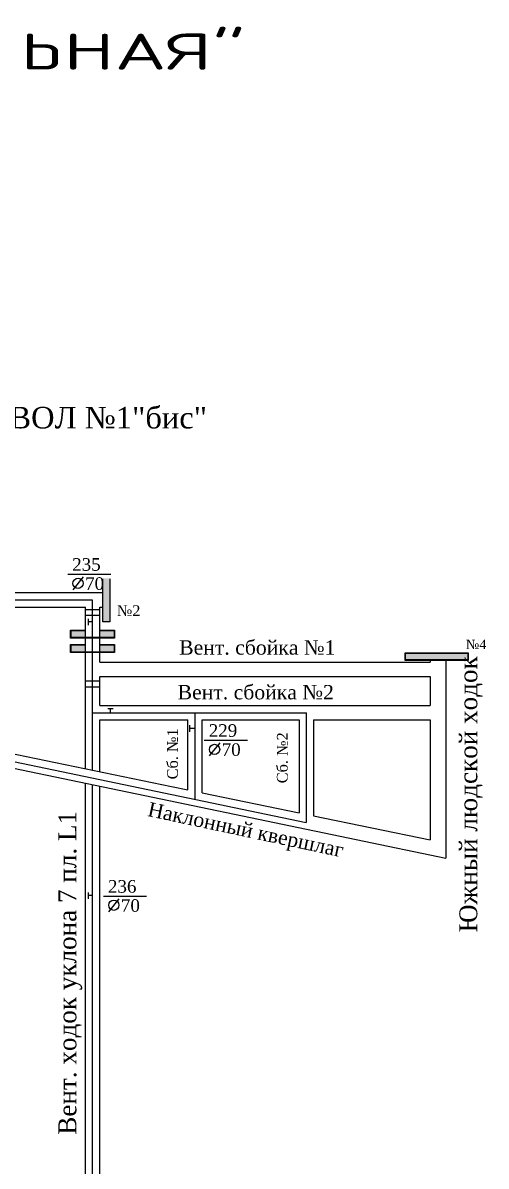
# Model space of a CAD drawing. Header units: millimetres. Extents: x -1215 to 366, y -475 to 396.
# Drawn here: x -220 to -90.9, y 77.4 to 395.7 of the extents above; entities that cross this region are included whole.
import ezdxf

# ---------------------------------------------------------------- set-up
doc = ezdxf.new("R2010")
doc.units = ezdxf.units.MM
for name, color, linetype in [('Двери', 7, 'Continuous'), ('Номера перемычек', 7, 'Continuous'), ('Перемычки', 7, 'Continuous'), ('Пожарные арки', 7, 'Continuous'), ('Пп краны', 1, 'Continuous'), ('Трубопровод', 1, 'Continuous')]:
    doc.layers.add(name, color=color, linetype=linetype)
doc.styles.add('ESKD', font='Eskdwin')
doc.styles.get("Standard").update_dxf_attribs({"font": 'TIMES.TTF', "height": 10})

msp = doc.modelspace()

# ---------------------------------------------------------------- hatches: boundary and pattern name
at = {"layer": 'Двери'}
h = msp.add_hatch(color=256, dxfattribs=at)
h.paths.add_polyline_path([(-202.56, 226.66), (-206.66, 226.66), (-206.66, 224.46), (-202.56, 224.46), (-202.56, 224.56), (-206.56, 224.56), (-206.56, 226.56), (-202.56, 226.56)])
h.paths.add_polyline_path([(-198.56, 224.56), (-202.56, 224.56), (-202.56, 224.46), (-198.56, 224.46)])
h.paths.add_polyline_path([(-194.46, 226.66), (-198.56, 226.66), (-198.56, 226.56), (-194.56, 226.56), (-194.56, 224.56), (-198.56, 224.56), (-198.56, 224.46), (-194.46, 224.46)])
h = msp.add_hatch(color=3, dxfattribs=at)
h.paths.add_polyline_path([(-206.56, 226.56), (-206.56, 224.56), (-202.56, 224.56), (-202.56, 226.56)])
h.paths.add_polyline_path([(-194.56, 224.56), (-194.56, 226.56), (-198.56, 226.56), (-198.56, 224.56)])
h = msp.add_hatch(color=256, dxfattribs=at)
h.paths.add_polyline_path([(-202.56, 222.66), (-206.66, 222.66), (-206.66, 220.46), (-202.56, 220.46), (-202.56, 220.56), (-206.56, 220.56), (-206.56, 222.56), (-202.56, 222.56)])
h.paths.add_polyline_path([(-198.56, 220.56), (-202.56, 220.56), (-202.56, 220.46), (-198.56, 220.46)])
h.paths.add_polyline_path([(-194.46, 222.66), (-198.56, 222.66), (-198.56, 222.56), (-194.56, 222.56), (-194.56, 220.56), (-198.56, 220.56), (-198.56, 220.46), (-194.46, 220.46)])
h = msp.add_hatch(color=3, dxfattribs=at)
h.paths.add_polyline_path([(-206.56, 222.56), (-206.56, 220.56), (-202.56, 220.56), (-202.56, 222.56)])
h.paths.add_polyline_path([(-194.56, 220.56), (-194.56, 222.56), (-198.56, 222.56), (-198.56, 220.56)])
at = {"layer": 'Перемычки'}
h = msp.add_hatch(color=256, dxfattribs=at)
h.paths.add_polyline_path([(-195.62, 228.87), (-195.62, 232.97), (-195.72, 232.97), (-195.72, 228.97), (-197.72, 228.97), (-197.72, 232.97), (-197.82, 232.97), (-197.82, 228.87)])
h.paths.add_polyline_path([(-195.72, 232.97), (-195.62, 232.97), (-195.62, 241.07), (-197.82, 241.07), (-197.82, 232.97), (-197.72, 232.97), (-197.72, 240.97), (-195.72, 240.97)])
h = msp.add_hatch(color=3, dxfattribs=at)
h.paths.add_polyline_path([(-197.72, 228.97), (-195.72, 228.97), (-195.72, 232.97), (-197.72, 232.97)])
h.paths.add_polyline_path([(-195.72, 236.97), (-197.72, 236.97), (-197.72, 232.97), (-195.72, 232.97)])
h.paths.add_polyline_path([(-195.72, 236.97), (-195.72, 240.97), (-197.72, 240.97), (-197.72, 236.97)])
h = msp.add_hatch(color=256, dxfattribs=at)
h.paths.add_polyline_path([(-113.5, 220.37), (-113.5, 218.22), (-95.9, 218.22), (-95.9, 220.37)])
h.paths.add_polyline_path([(-96.02, 220.25), (-96.02, 218.35), (-113.37, 218.35), (-113.37, 220.25)], flags=16)
msp.add_hatch(color=3, dxfattribs=at).paths.add_polyline_path([(-113.37, 220.25), (-113.37, 218.35), (-96.02, 218.35), (-96.02, 220.25)])

# ---------------------------------------------------------------- linework, layer by layer
for p, q in [((-241.26, 237.09), (-197.72, 237.09)), ((-241.26, 233.09), (-202.56, 233.09)), ((-202.56, 188.08), (-202.56, 233.09)), ((-198.56, 217.71), (-198.56, 233.09)), ((-198.56, 233.09), (-197.72, 233.09)), ((-198.56, 217.71), (-138.56, 217.71)), ((-138.56, 217.71), (-106.5, 217.71)), ((-106.57, 218.27), (-101.99, 218.27)), ((-106.5, 218.5), (-106.5, 217.71)), ((-102.13, 218.4), (-102.13, 163.17)), ((-198.56, 213.71), (-106.5, 213.71)), ((-198.56, 205.71), (-198.56, 213.71)), ((-106.5, 213.71), (-106.5, 205.71)), ((-198.56, 205.71), (-198.56, 208.18)), ((-106.5, 208.18), (-106.5, 205.71)), ((-198.56, 205.71), (-106.5, 205.71)), ((-198.56, 201.71), (-174, 201.71)), ((-198.56, 187.25), (-198.56, 201.71)), ((-174, 182.18), (-174, 201.72)), ((-170, 181.36), (-170, 201.71)), ((-170, 201.71), (-158.56, 201.71)), ((-158.56, 201.71), (-143.01, 201.71)), ((-143.01, 201.71), (-143.01, 175.78)), ((-139.01, 201.71), (-139.01, 174.95)), ((-139.01, 201.71), (-106.5, 201.71)), ((-106.5, 201.71), (-106.5, 168.24)), ((-241.26, 196.07), (-178.56, 183.12)), ((-202.56, 194.8), (-202.56, 196.18)), ((-198.56, 193.97), (-198.56, 196.18)), ((-249.26, 193.73), (-102.13, 163.17)), ((-202.56, 20.89), (-202.56, 184.03)), ((-198.56, 20.89), (-198.56, 183.2)), ((-178.56, 183.12), (-174, 182.18)), ((-170, 181.36), (-143.01, 175.78)), ((-139.01, 174.95), (-106.5, 168.24))]:
    msp.add_line(p, q)
at = {"layer": 'Двери'}
for points in [[(-198.56, 226.66), (-194.46, 226.66), (-194.46, 224.46), (-206.66, 224.46), (-206.66, 226.66), (-202.56, 226.66)], [(-198.56, 226.56), (-194.56, 226.56), (-194.56, 224.56), (-206.56, 224.56), (-206.56, 226.56), (-202.56, 226.56)], [(-198.56, 222.66), (-194.46, 222.66), (-194.46, 220.46), (-206.66, 220.46), (-206.66, 222.66), (-202.56, 222.66)], [(-198.56, 222.56), (-194.56, 222.56), (-194.56, 220.56), (-206.56, 220.56), (-206.56, 222.56), (-202.56, 222.56)]]:
    msp.add_lwpolyline(points, dxfattribs=at)
at = {"layer": 'Перемычки'}
msp.add_lwpolyline([(-195.72, 240.97), (-195.72, 228.97), (-197.72, 228.97), (-197.72, 240.97)], dxfattribs=at)
for points in [[(-113.5, 220.37), (-95.9, 220.37), (-95.9, 218.22), (-113.5, 218.22)], [(-113.37, 220.25), (-96.02, 220.25), (-96.02, 218.35), (-113.37, 218.35)]]:
    msp.add_lwpolyline(points, close=True, dxfattribs=at)
at = {"layer": 'Пожарные арки', "color": 1}
for p, q in [((-202.56, 232.39), (-198.56, 232.39)), ((-202.56, 230.84), (-198.56, 230.84)), ((-202.56, 212.5), (-198.56, 212.5)), ((-202.56, 210.87), (-198.56, 210.87))]:
    msp.add_line(p, q, dxfattribs=at)
at = {"layer": 'Пп краны', "color": 7}
for p, q in [((-207.49, 242.24), (-195.47, 242.24)), ((-203.2, 241.46), (-206.07, 237.86)), ((-169.45, 196.01), (-157.42, 196.01)), ((-165.15, 195.23), (-168.03, 191.63)), ((-197.52, 152.61), (-185.5, 152.61)), ((-193.23, 151.83), (-196.1, 148.24))]:
    msp.add_line(p, q, dxfattribs=at)
at = {"layer": 'Пп краны'}
for p, q in [((-196.34, 204.84), (-194.84, 204.84)), ((-195.56, 203.62), (-195.56, 204.84))]:
    msp.add_line(p, q, dxfattribs=at)
at = {"layer": 'Пп краны', "color": 7}
for centre in [(-204.61, 239.68), (-166.57, 193.45), (-194.64, 150.06)]:
    msp.add_circle(centre, 1.42, dxfattribs=at)
at = {"layer": 'Трубопровод'}
for p, q in [((-200.56, 234.98), (-241.26, 234.98)), ((-200.56, 187.67), (-200.56, 234.98)), ((-201.8, 229.84), (-201.8, 228)), ((-200.56, 228.93), (-201.8, 228.93)), ((-172.05, 203.63), (-172.05, 179.54)), ((-141.05, 203.63), (-141.05, 173.1)), ((-173.58, 200.22), (-173.58, 198.38)), ((-172.05, 199.31), (-173.58, 199.31)), ((-200.56, 18.89), (-200.56, 183.61)), ((-201.8, 153.65), (-201.8, 151.81)), ((-200.56, 152.75), (-201.8, 152.75))]:
    msp.add_line(p, q, dxfattribs=at)
at = {"layer": 'Трубопровод', "color": 1}
for p, q in [((-200.56, 203.67), (-140.95, 203.67)), ((-239.69, 193.59), (-141.05, 173.1))]:
    msp.add_line(p, q, dxfattribs=at)

# ---------------------------------------------------------------- texts
for s, height, p in [('СТВОЛ №1"бис"', 6, (-235.31, 282.81)), ('Вент. сбойка №1', 4, (-176.43, 219.83)), ('Вент. сбойка №2', 4, (-176.86, 207.38))]:
    msp.add_text(s, height=height).set_placement(p)
for s, height, rotation, p in [('Южный людской ходок', 5, 90, (-93.39, 142.53)), ('Cб. №1', 3, 90, (-176.78, 185.11)), ('Cб. №2', 3, 90, (-146.21, 184.02)), ('Наклонный квершлаг', 4, 348, (-185.45, 174.93)), ('Вент. ходок уклона 7 пл. L1', 5, 90, (-205.08, 86.17))]:
    msp.add_text(s, height=height, rotation=rotation).set_placement(p)
at = {"layer": 'Номера перемычек'}
for s, height, p in [('№2', 3, (-193.82, 230.58)), ('№4', 2.6, (-96.57, 221.36))]:
    msp.add_text(s, height=height, dxfattribs=at).set_placement(p)
at = {"layer": 'Пп краны', "color": 7}
for s, p in [('235', (-206.23, 243.19)), ('70', (-202.63, 237.86)), ('229', (-168.19, 196.96)), ('70', (-164.58, 191.63)), ('236', (-196.26, 153.56)), ('70', (-192.66, 148.23))]:
    msp.add_text(s, height=3.5, dxfattribs=at).set_placement(p)
at = {"layer": 'Трубопровод', "color": 1, "lineweight": 20, "style": 'ESKD', "width": 2}
msp.add_text('СХЕМА ПРОТИВОПОЖАРНОЙ ЗАЩИТЫ ОП "ШАХТА "ЦЕНТРАЛЬНАЯ"', height=10, dxfattribs=at).set_placement((-843.51, 382.72))

doc.saveas('drawing.dxf')
